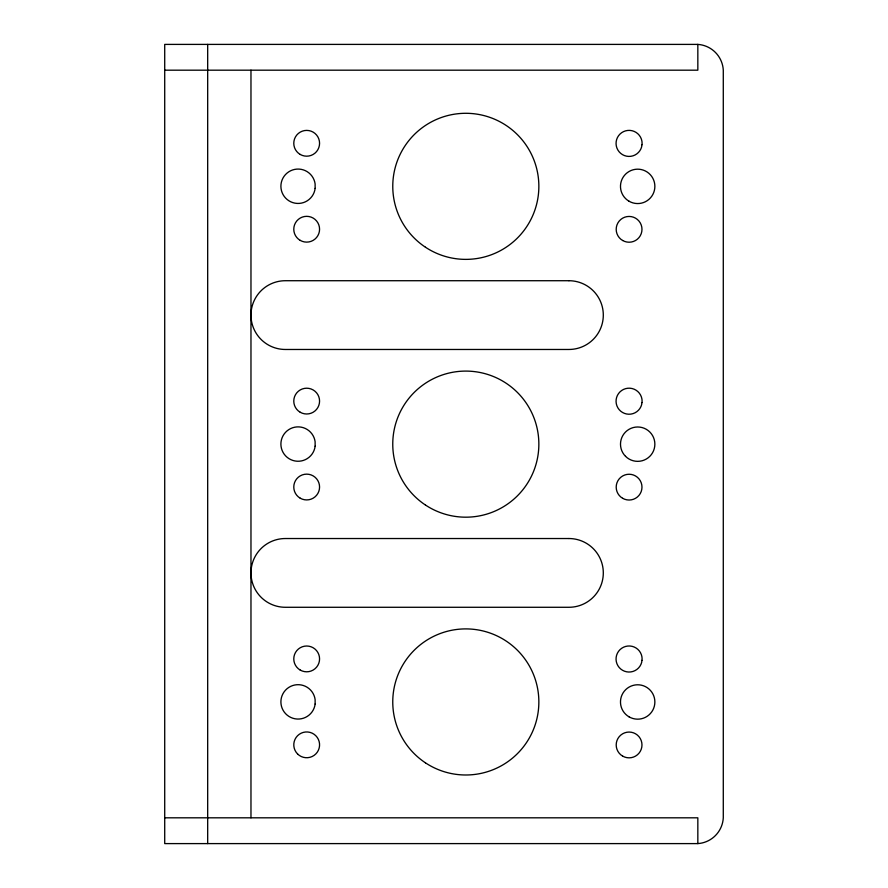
<?xml version="1.0" encoding="UTF-8"?>
<svg xmlns="http://www.w3.org/2000/svg" width="888" height="888" viewBox="0 0 888 888"><rect width="100%" height="100%" fill="white"/><g stroke="black" fill="none" stroke-linecap="round" stroke-linejoin="round"><path stroke-width="1.33" d="M697.835 44.4L164.713 44.4L164.713 843.6L697.835 843.6A27.306 27.306 0 0 0 723.287 817.815L723.287 70.185A27.306 27.306 0 0 0 697.835 44.4L697.835 70.185L164.713 70.185M164.713 817.815L697.835 817.815L697.835 843.6M250.971 70.185L250.971 817.815M207.681 44.4L207.681 843.6M641.902 144.788L641.669 146.775A13.031 13.031 0 0 1 620.712 153.38A13.031 13.031 0 0 1 623.576 131.591A13.031 13.031 0 0 1 642.113 143.401L641.902 144.788M641.902 402.586L641.669 404.573A13.031 13.031 0 0 1 620.712 411.188A13.031 13.031 0 0 1 623.576 389.399A13.031 13.031 0 0 1 642.113 401.21L641.902 402.586M641.902 660.395L641.669 662.381A13.031 13.031 0 0 1 620.712 668.997A13.031 13.031 0 0 1 623.576 647.197A13.031 13.031 0 0 1 642.113 659.007L641.902 660.395M568.931 280.719L285.348 280.719A34.377 34.377 0 0 0 250.971 315.096A34.377 34.377 0 0 0 285.348 349.472L568.931 349.472A34.377 34.377 0 0 0 603.307 315.096A34.377 34.377 0 0 0 568.931 280.719M568.931 538.528L285.348 538.528A34.377 34.377 0 0 0 250.971 572.904A34.377 34.377 0 0 0 285.348 607.281L568.931 607.281A34.377 34.377 0 0 0 603.307 572.904A34.377 34.377 0 0 0 568.931 538.528M315.14 188.4L315.118 183.916A17.183 17.183 0 0 0 288.767 171.817A17.183 17.183 0 0 0 288.944 200.81A17.183 17.183 0 0 0 315.14 188.4M315.14 446.209L315.118 441.725A17.183 17.183 0 0 0 288.767 429.626A17.183 17.183 0 0 0 288.944 458.619A17.183 17.183 0 0 0 315.14 446.209M315.14 704.018L315.118 699.533A17.183 17.183 0 0 0 288.767 687.434A17.183 17.183 0 0 0 288.944 716.427A17.183 17.183 0 0 0 315.14 704.018M625.529 456.321A17.183 17.183 0 0 0 654.278 448.618A17.183 17.183 0 0 0 633.233 427.572A17.183 17.183 0 0 0 625.529 456.321M622.643 498.301A12.887 12.887 0 0 0 641.98 487.146A12.887 12.887 0 0 0 622.643 475.979A12.887 12.887 0 0 0 622.643 498.301M629.081 201.254A17.183 17.183 0 0 0 654.867 186.369A17.183 17.183 0 0 0 629.081 171.484A17.183 17.183 0 0 0 629.081 201.254M622.643 240.493A12.887 12.887 0 0 0 641.98 229.337A12.887 12.887 0 0 0 622.643 218.171A12.887 12.887 0 0 0 622.643 240.493M425.452 247.219A73.049 73.049 0 0 0 538.716 190.842A73.049 73.049 0 0 0 433.255 120.946A73.049 73.049 0 0 0 425.452 247.219M425.452 762.836A73.049 73.049 0 0 0 538.716 706.448A73.049 73.049 0 0 0 433.255 636.552A73.049 73.049 0 0 0 425.452 762.836M629.081 716.86A17.183 17.183 0 0 0 654.867 701.975A17.183 17.183 0 0 0 629.081 687.09A17.183 17.183 0 0 0 629.081 716.86M300.233 240.393A12.887 12.887 0 0 0 319.569 229.226A12.887 12.887 0 0 0 300.233 218.06A12.887 12.887 0 0 0 300.233 240.393M300.233 154.457A12.887 12.887 0 0 0 319.569 143.29A12.887 12.887 0 0 0 300.233 132.123A12.887 12.887 0 0 0 300.233 154.457M300.233 498.201A12.887 12.887 0 0 0 319.569 487.035A12.887 12.887 0 0 0 300.233 475.868A12.887 12.887 0 0 0 300.233 498.201M300.233 412.265A12.887 12.887 0 0 0 319.569 401.099A12.887 12.887 0 0 0 300.233 389.932A12.887 12.887 0 0 0 300.233 412.265M425.452 505.028A73.049 73.049 0 0 0 538.716 448.64A73.049 73.049 0 0 0 433.255 378.743A73.049 73.049 0 0 0 425.452 505.028M622.643 756.11A12.887 12.887 0 0 0 641.98 744.943A12.887 12.887 0 0 0 622.643 733.788A12.887 12.887 0 0 0 622.643 756.11M300.233 670.074A12.887 12.887 0 0 0 319.569 658.907A12.887 12.887 0 0 0 300.233 647.74A12.887 12.887 0 0 0 300.233 670.074M297.569 753.956A12.887 12.887 0 0 0 319.136 748.173A12.887 12.887 0 0 0 303.341 732.389A12.887 12.887 0 0 0 297.569 753.956"/></g></svg>
